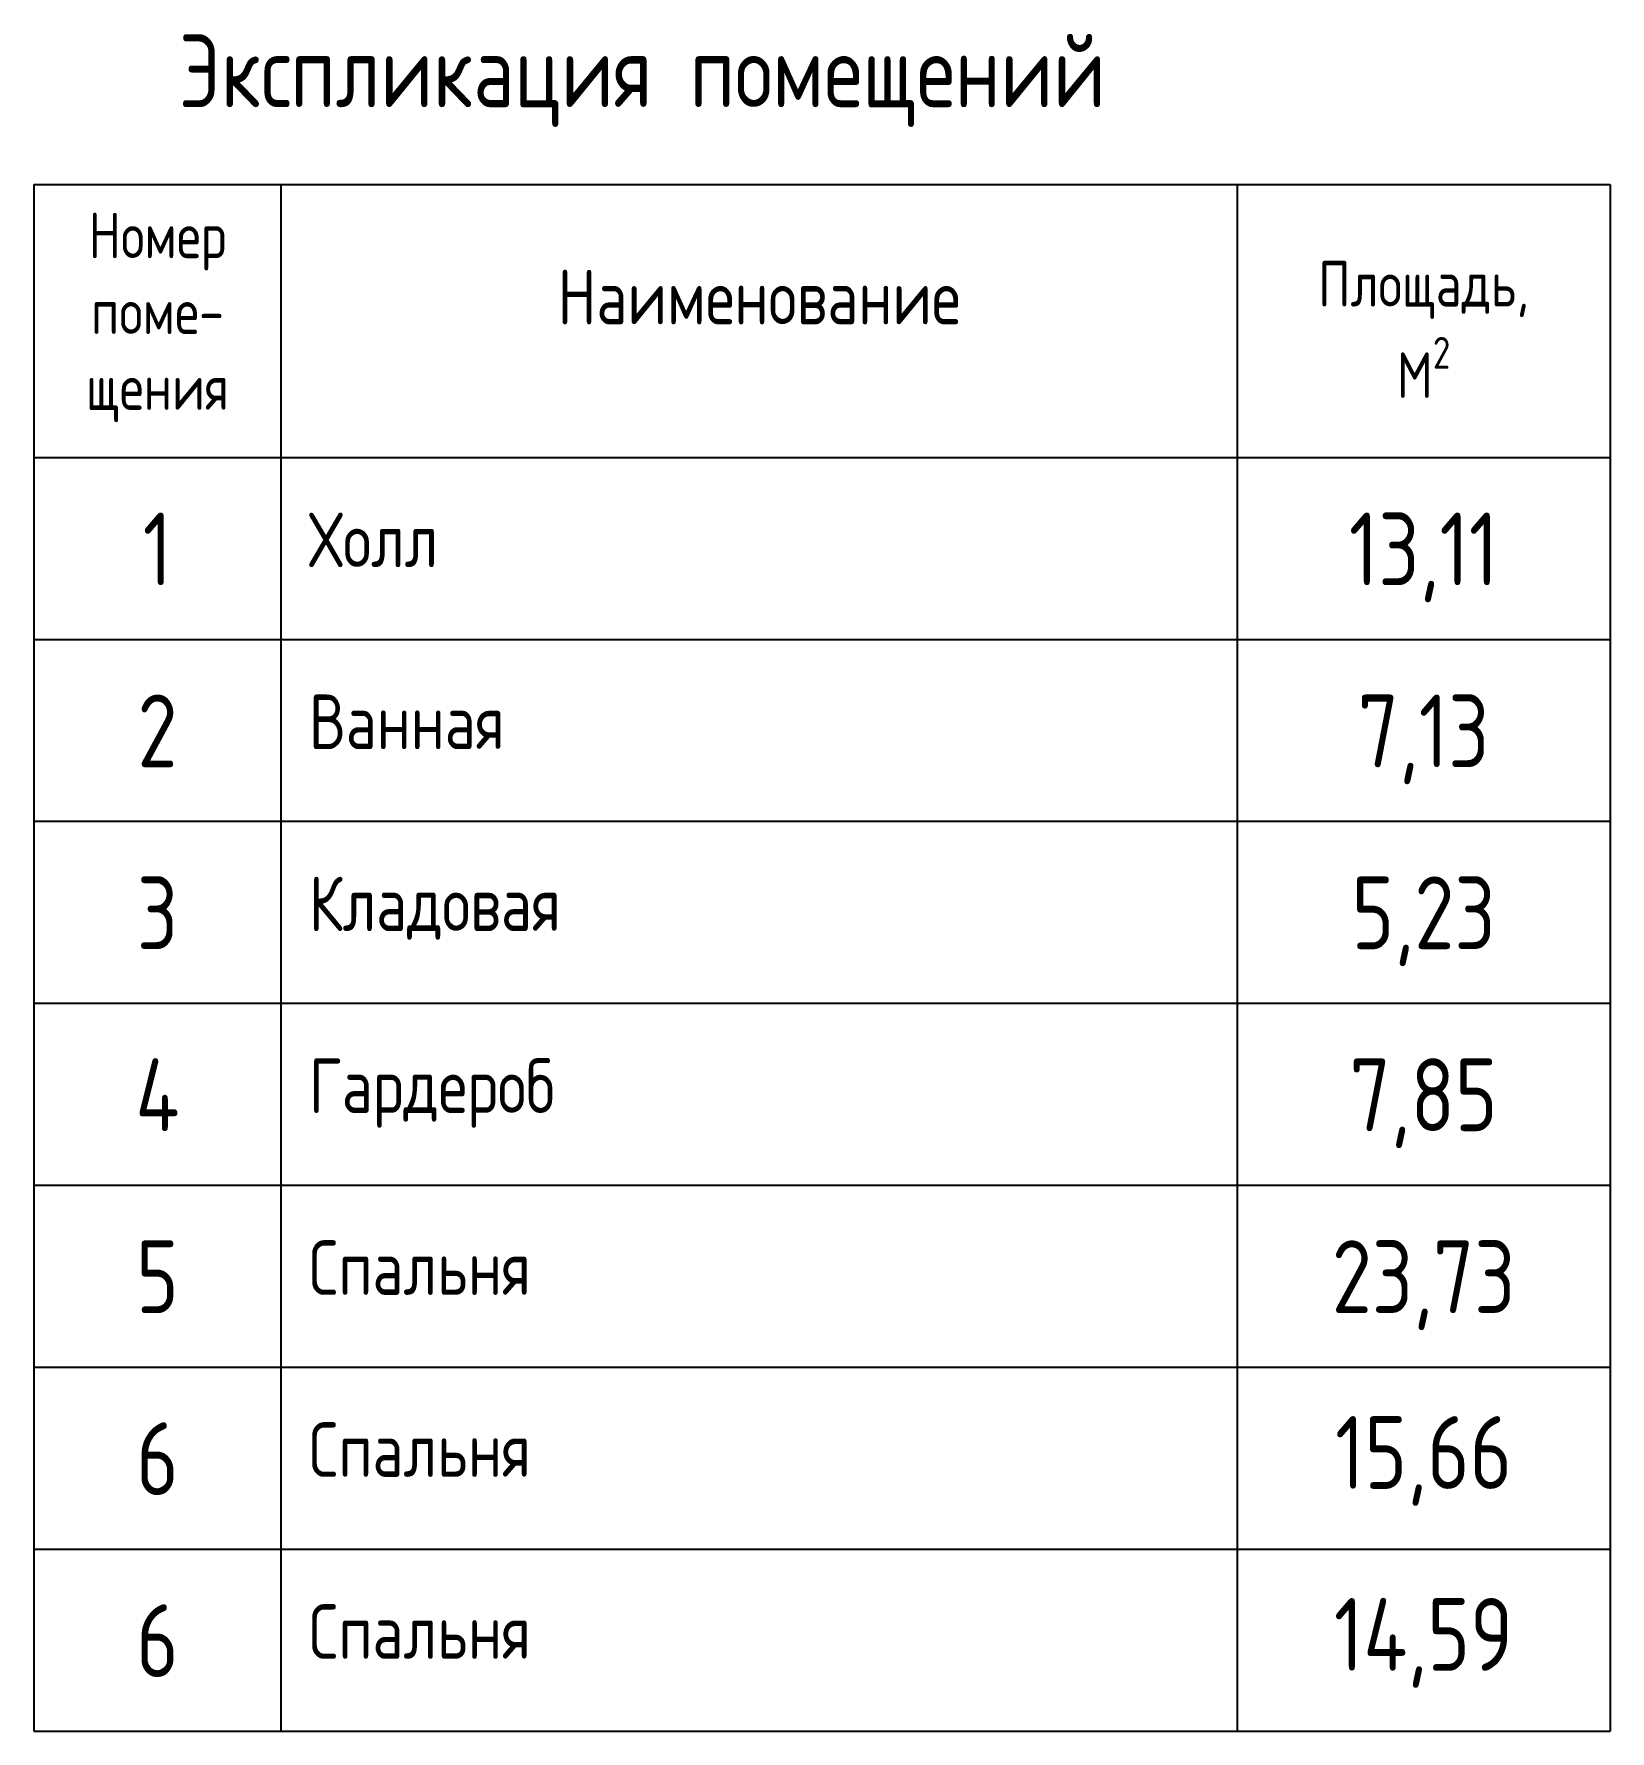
# Model space of a CAD drawing. Header units: millimetres. Extents: x 8305 to 32697, y 8060 to 27344.
# Drawn here: x 24034 to 32697, y 15037 to 24365 of the extents above; entities that cross this region are included whole.
import ezdxf

# ---------------------------------------------------------------- set-up
doc = ezdxf.new("R2010")
doc.units = ezdxf.units.MM
doc.layers.add('СПОЗУ', color=7, linetype='Continuous')
doc.styles.add('ГОСТ 2.304', font='CS_Gost2304.shx')

msp = doc.modelspace()

# ---------------------------------------------------------------- linework, layer by layer
at = {"ltscale": 100}
for p, q in [((24034.4, 23537.1), (24034.4, 22037.1)), ((24034.4, 23537.1), (32697.5, 23537.1)), ((25392.1, 23537.1), (25392.1, 15037.1)), ((30647.8, 23537.1), (30647.8, 15037.1)), ((32697.5, 23537.1), (32697.5, 22037.1)), ((24034.4, 22037.1), (24034.4, 21037.1)), ((24034.4, 22037.1), (32697.5, 22037.1)), ((32697.5, 22037.1), (32697.5, 21037.1)), ((24034.4, 21037.1), (24034.4, 20037.1)), ((24034.4, 21037.1), (32697.5, 21037.1)), ((32697.5, 21037.1), (32697.5, 20037.1)), ((24034.4, 20037.1), (24034.4, 19037.1)), ((24034.4, 20037.1), (32697.5, 20037.1)), ((32697.5, 20037.1), (32697.5, 19037.1)), ((24034.4, 19037.1), (24034.4, 18037.1)), ((24034.4, 19037.1), (32697.5, 19037.1)), ((32697.5, 19037.1), (32697.5, 18037.1)), ((24034.4, 18037.1), (24034.4, 17037.1)), ((24034.4, 18037.1), (32697.5, 18037.1)), ((32697.5, 18037.1), (32697.5, 17037.1)), ((24034.4, 17037.1), (24034.4, 16037.1)), ((24034.4, 17037.1), (32697.5, 17037.1)), ((32697.5, 17037.1), (32697.5, 15037.1)), ((24034.4, 16037.1), (32697.5, 16037.1)), ((24034.4, 16037.1), (24034.4, 15037.1)), ((24034.4, 15037.1), (32697.5, 15037.1))]:
    msp.add_line(p, q, dxfattribs=at)

# ---------------------------------------------------------------- texts
at = {"ltscale": 100, "attachment_point": 1, "style": 'ГОСТ 2.304'}
for s, insert, char_height, width in [('\\pxqc;{\\H1.3333x;Экспликация помещений}', (23499, 24361.9), 300, 7758.217), ('\\pxqc;Номер поме- щения', (24034.4, 23382), 250, 1357.722), ('\\pxqc;Наименование', (25392.1, 23068.6), 300, 5255.729), ('\\pxqc;1', (24034.4, 21734.1), 400, 1357.722), ('\\pxql; Холл', (25392.1, 21734.1), 300, 4221.511), ('\\pxqc;13,11', (30647.8, 21734.1), 400, 2049.628), ('\\pxqc;2', (24034.4, 20734.1), 400, 1357.722), ('\\pxql; Ванная', (25392.1, 20734.1), 300, 4221.511), ('\\pxqc;7,13', (30647.8, 20734.1), 400, 2049.628), ('\\pxqc;3', (24034.4, 19734.1), 400, 1357.722), ('\\pxql; Кладовая', (25392.1, 19734.1), 300, 4221.511), ('\\pxqc;5,23', (30647.8, 19734.1), 400, 2049.628), ('\\pxqc;4', (24034.4, 18734.1), 400, 1357.722), ('\\pxql; Гардероб', (25392.1, 18734.1), 300, 4221.511), ('\\pxqc;7,85', (30647.8, 18734.1), 400, 2049.628), ('\\pxqc;5', (24034.4, 17734.1), 400, 1357.722), ('\\pxql; Спальня', (25392.1, 17734.1), 300, 4221.511), ('\\pxqc;23,73', (30647.8, 17734.1), 400, 2049.628), ('\\pxqc;6', (24034.4, 16734.1), 400, 1357.722), ('\\pxql; Спальня', (25392.1, 16734.1), 300, 4221.511), ('\\pxqc;15,66', (30647.8, 16768.2), 400, 2049.628), ('\\pxqc;14,59', (30647.8, 15768.2), 400, 2049.628), ('\\pxqc;6', (24034.4, 15734.1), 400, 1357.722), ('\\pxql; Спальня', (25392.1, 15734.1), 300, 4221.511)]:
    msp.add_mtext(s, dxfattribs=dict(at, insert=insert, char_height=char_height, width=width))
at = {"layer": 'СПОЗУ', "ltscale": 100, "insert": (30647.8, 23116.2), "char_height": 250, "width": 2049.628, "attachment_point": 1, "style": 'ГОСТ 2.304'}
msp.add_mtext('\\A1;\\pxqc;Площадь,^JМ{\\H0.70x;\\S2^ ;}', dxfattribs=at)

doc.saveas('drawing.dxf')
